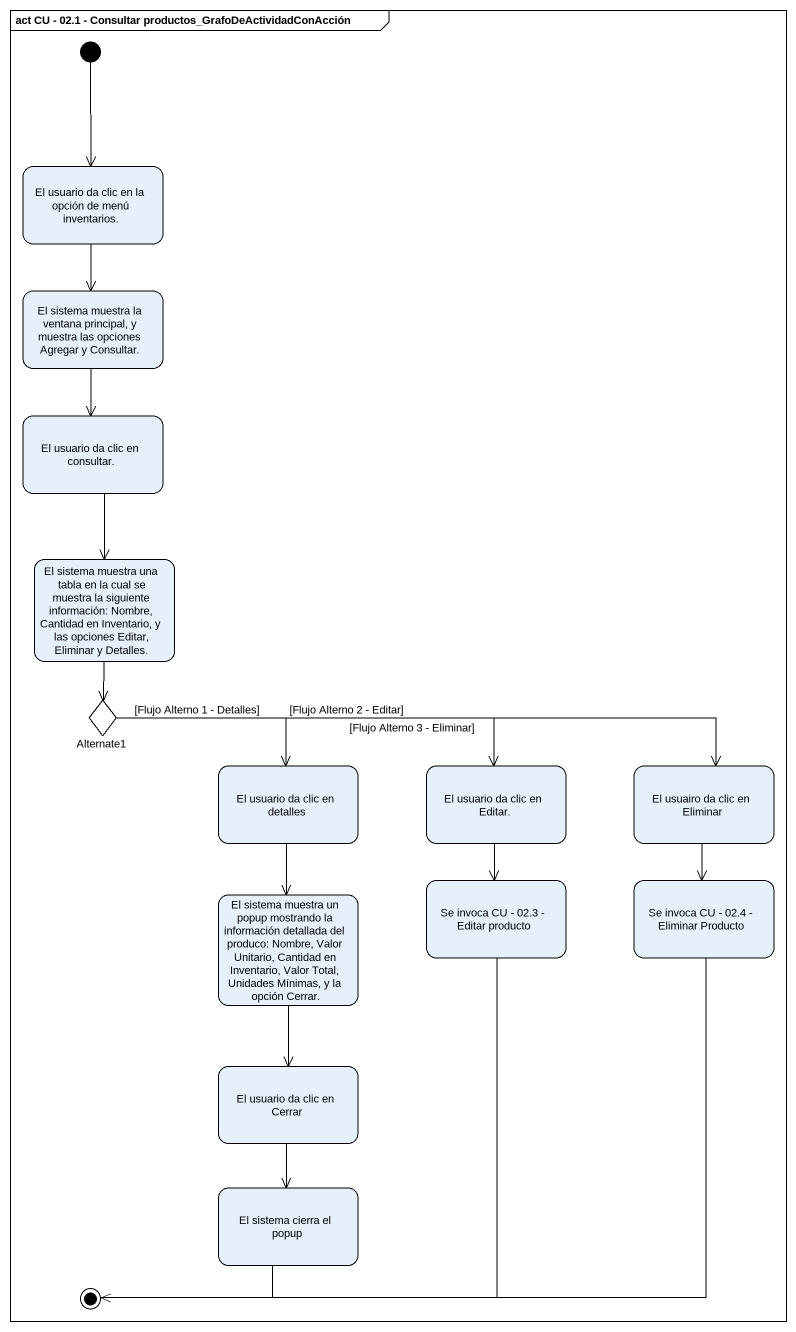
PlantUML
@startuml
mainframe act CU - 02.1 - Consultar productos_GrafoDeActividadConAcción
hide empty description
state "El usuario da clic en la opción de menú inventarios." as El_usuario_da_clic_en_la
state "El sistema muestra la ventana principal, y muestra las opciones Agregar y Consultar." as El_sistema_muestra_la
state "El usuario da clic en consultar." as El_usuario_da_clic_en
state "El sistema muestra una tabla en la cual se muestra la siguiente información: Nombre, Cantidad en Inventario, y las opciones Editar, Eliminar y Detalles." as El_sistema_muestra_una
state Alternate1 <<choice>>
state "El usuario da clic en detalles" as El_usuario_da_clic_en_2
state "El usuario da clic en Editar." as El_usuario_da_clic_en_Editar
state "El usuairo da clic en Eliminar" as El_usuairo_da_clic_en
state "El sistema muestra un popup mostrando la información detallada del produco: Nombre, Valor Unitario, Cantidad en Inventario, Valor Total, Unidades Mínimas, y la opción Cerrar." as El_sistema_muestra_un_popup
state "Se invoca CU - 02.3 - Editar producto" as Se_invoca_CU_02_3_Editar
state "Se invoca CU - 02.4 - Eliminar Producto" as Se_invoca_CU_02_4_Eliminar
state "El usuario da clic en Cerrar" as El_usuario_da_clic_en_Cerrar
state "El sistema cierra el popup" as El_sistema_cierra_el_popup
[*] --> El_usuario_da_clic_en_la
El_usuario_da_clic_en_la --> El_sistema_muestra_la
El_sistema_muestra_la --> El_usuario_da_clic_en
El_usuario_da_clic_en --> El_sistema_muestra_una
El_sistema_muestra_una --> Alternate1
Alternate1 -right-> El_usuario_da_clic_en_2 : [Flujo Alterno 1 - Detalles]
Alternate1 -right-> El_usuario_da_clic_en_Editar : [Flujo Alterno 2 - Editar]
Alternate1 -right-> El_usuairo_da_clic_en : [Flujo Alterno 3 - Eliminar]
El_usuario_da_clic_en_2 --> El_sistema_muestra_un_popup
El_usuario_da_clic_en_Editar --> Se_invoca_CU_02_3_Editar
El_usuairo_da_clic_en --> Se_invoca_CU_02_4_Eliminar
El_sistema_muestra_un_popup --> El_usuario_da_clic_en_Cerrar
El_usuario_da_clic_en_Cerrar --> El_sistema_cierra_el_popup
Se_invoca_CU_02_3_Editar --> [*]
Se_invoca_CU_02_4_Eliminar --> [*]
El_sistema_cierra_el_popup -left-> [*]
@enduml
